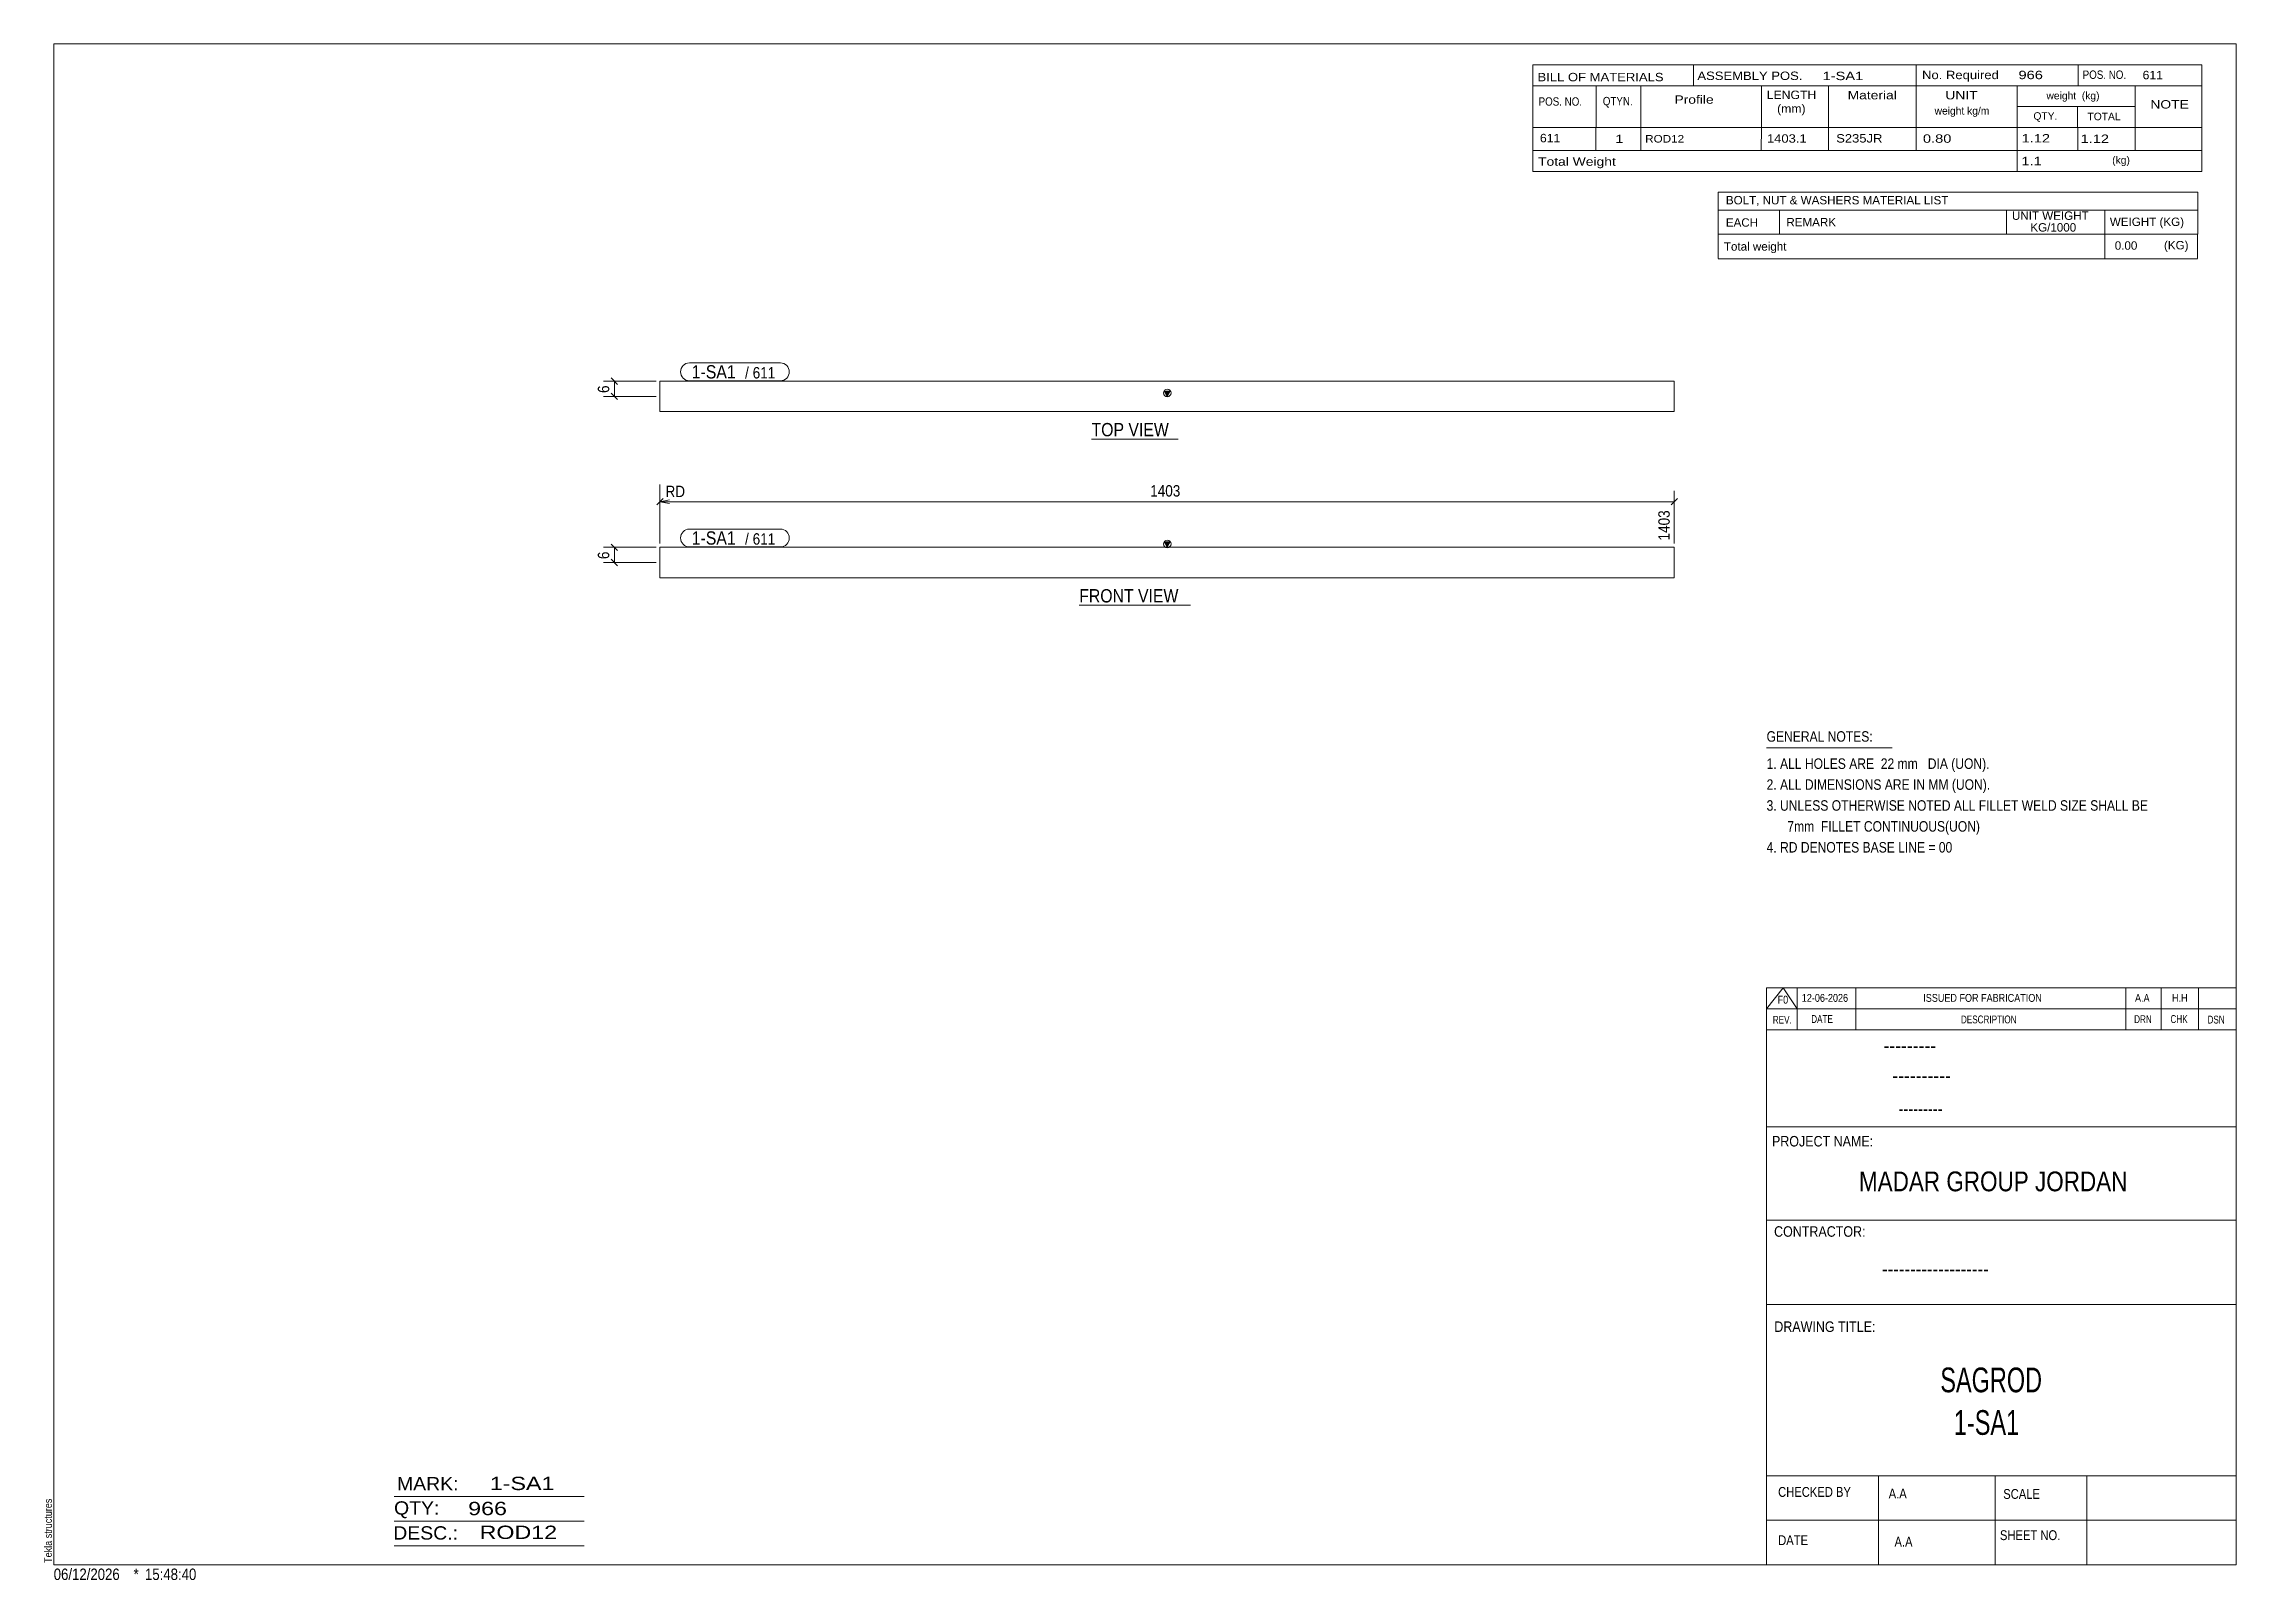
# Model space of a CAD drawing. Header units: millimetres. Extents: x 2 to 579, y 1 to 405.
import ezdxf

# ---------------------------------------------------------------- set-up
doc = ezdxf.new("R2010")
doc.units = ezdxf.units.MM
doc.linetypes.add('XKITLINE00', pattern=[0])
for name, color, linetype, lineweight in [('Dimensions', 7, 'Continuous', 0), ('DrawingSheet', 5, 'Continuous', 0), ('OtherObjectType', 7, 'Continuous', 0), ('Part', 2, 'Continuous', 0), ('PartMark', 7, 'Continuous', 0)]:
    doc.layers.add(name, color=color, linetype=linetype, lineweight=lineweight)
doc.styles.add('@ARIAL_UNICODE_MS_BOLD', font='ARIAL.TTF')
doc.styles.add('ARIAL', font='ARIAL.TTF')
doc.styles.add('ARIAL_NARROW', font='ARIALN.TTF')
doc.styles.add('COMIC_SANS_MS_BOLD', font='COMICBD.TTF')
doc.styles.add('SWIS721_EX_BT', font='ARIAL.TTF')
doc.styles.add('SWISSE', font='ARIAL.TTF')

# ---------------------------------------------------------------- blocks, each defined once
blk = doc.blocks.new('*A1')
at = {"layer": 'Part'}
blk.add_hatch(color=2, dxfattribs=at).paths.add_polyline_path([(297.07, 273.99), (298.67, 273.99), (297.87, 272.59)], flags=17)
at = {"layer": 'Part', "color": 2, "linetype": 'XKITLINE00', "lineweight": 0}
for p, q in [((164.45, 272.59), (297.78, 272.59)), ((164.45, 265.76), (164.45, 272.59)), ((297.87, 272.59), (297.07, 273.99)), ((297.07, 273.99), (298.67, 273.99)), ((298.67, 273.99), (297.87, 272.59)), ((297.88, 272.59), (431.22, 272.59)), ((431.22, 272.59), (431.22, 271.42)), ((431.22, 271.42), (431.22, 264.59)), ((164.45, 264.59), (164.45, 265.76)), ((297.78, 264.59), (164.45, 264.59)), ((431.22, 264.59), (297.88, 264.59))]:
    blk.add_line(p, q, dxfattribs=at)
blk.add_circle((297.87, 273.49), 1, dxfattribs=at)
blk = doc.blocks.new('*A2')
at = {"layer": 'Part'}
blk.add_hatch(color=2, dxfattribs=at).paths.add_polyline_path([(297.07, 313.69), (298.67, 313.69), (297.87, 312.29)], flags=17)
at = {"layer": 'Part', "color": 2, "linetype": 'XKITLINE00', "lineweight": 0}
for p, q in [((297.78, 316.29), (164.45, 316.29)), ((164.45, 316.29), (164.45, 308.29)), ((297.87, 312.29), (297.07, 313.69)), ((297.07, 313.69), (298.67, 313.69)), ((298.67, 313.69), (297.87, 312.29)), ((431.22, 316.29), (297.88, 316.29)), ((431.22, 308.29), (431.22, 316.29)), ((164.45, 308.29), (297.78, 308.29)), ((297.88, 308.29), (431.22, 308.29))]:
    blk.add_line(p, q, dxfattribs=at)
blk.add_circle((297.87, 313.19), 1, dxfattribs=at)
blk = doc.blocks.new('*A3')
at = {"layer": 'DrawingSheet', "color": 5, "linetype": 'XKITLINE00', "lineweight": 0}
for p, q in [((579, 405), (5, 405)), ((5, 405), (5, 5)), ((579, 5), (579, 405)), ((5, 5), (579, 5))]:
    blk.add_line(p, q, dxfattribs=at)
at = {"layer": 'DrawingSheet', "color": 5, "style": 'ARIAL', "width": 0.85}
blk.add_text('Tekla structures', height=2, rotation=90, dxfattribs=at).set_placement((4.5, 5.5))
blk = doc.blocks.new('*A4')
at = {"layer": 'OtherObjectType', "color": 7, "linetype": 'XKITLINE00', "lineweight": 0}
for p, q in [((442.76, 365.95), (442.75, 354.95)), ((442.76, 365.95), (568.88, 365.95)), ((568.88, 365.95), (568.88, 354.95)), ((442.75, 361.3), (568.88, 361.3)), ((458.87, 361.31), (458.87, 354.95)), ((518.57, 361.31), (518.57, 354.95)), ((544.47, 361.29), (544.47, 354.95)), ((442.77, 354.95), (568.88, 354.95)), ((442.78, 354.95), (442.78, 348.54)), ((442.85, 354.95), (568.87, 354.95)), ((544.5, 354.92), (544.5, 348.5)), ((568.87, 354.92), (568.87, 348.51)), ((442.77, 348.5), (568.87, 348.5))]:
    blk.add_line(p, q, dxfattribs=at)
at = {"layer": 'OtherObjectType', "color": 7, "style": 'ARIAL_NARROW', "width": 1.211571}
for s, p in [('BOLT, NUT & WASHERS MATERIAL LIST', (444.79, 362.79)), ('EACH', (444.78, 356.92)), ('REMARK', (460.7, 357.01)), ('UNIT WEIGHT', (520.03, 358.72)), (' KG/1000', (524.02, 355.63)), ('WEIGHT (KG)', (545.78, 357.1)), ('Total weight', (444.26, 350.62)), ('0.00', (547.07, 350.86)), ('(KG)', (560.02, 350.95))]:
    blk.add_text(s, height=2.2, dxfattribs=at).set_placement(p)
blk = doc.blocks.new('*A5')
at = {"layer": 'OtherObjectType', "color": 7, "linetype": 'XKITLINE00', "lineweight": 0}
blk.add_line((455.5, 219.82), (488.5, 219.82), dxfattribs=at)
at = {"layer": 'OtherObjectType', "color": 7, "style": 'ARIAL_NARROW', "width": 1.008832}
for s, p in [('GENERAL NOTES:', (455.5, 221.47)), ('1. ALL HOLES ARE  22 mm   DIA (UON).', (455.5, 214.32)), ('2. ALL DIMENSIONS ARE IN MM (UON).', (455.5, 208.82)), ('3. UNLESS OTHERWISE NOTED ALL FILLET WELD SIZE SHALL BE', (455.5, 203.32)), ('7mm  FILLET CONTINUOUS(UON)', (460.95, 197.82)), ('4. RD DENOTES BASE LINE = 00', (455.5, 192.32))]:
    blk.add_text(s, height=2.75, dxfattribs=at).set_placement(p)
blk = doc.blocks.new('*A6')
at = {"layer": 'OtherObjectType', "color": 7, "linetype": 'XKITLINE00', "lineweight": 0}
for p, q in [((455.5, 156.76), (579, 156.76)), ((455.5, 151.21), (459.82, 156.76)), ((455.5, 151.21), (455.5, 156.76)), ((459.82, 156.76), (463.53, 151.21)), ((463.53, 151.21), (463.53, 156.76)), ((478.97, 151.21), (478.97, 156.76)), ((549.98, 151.21), (549.98, 156.76)), ((559.24, 151.21), (559.24, 156.76)), ((569.12, 151.21), (569.12, 156.76)), ((579, 151.21), (579, 156.76)), ((455.5, 151.21), (579, 151.21)), ((455.5, 145.65), (455.5, 151.21)), ((459.21, 151.21), (579, 151.21)), ((463.53, 145.65), (463.53, 151.21)), ((478.97, 145.65), (478.97, 151.21)), ((549.98, 145.65), (549.98, 151.21)), ((559.24, 145.65), (559.24, 151.21)), ((569.12, 145.65), (569.12, 151.21)), ((579, 145.65), (579, 151.21))]:
    blk.add_line(p, q, dxfattribs=at)
at = {"layer": 'OtherObjectType', "color": 7, "style": 'ARIAL_NARROW'}
for s, height, width, p in [('F0', 2.058, 1.008832, (458.4, 152.59)), ('12-06-2026', 2.058, 1.008832, (464.76, 153.06)), ('ISSUED FOR FABRICATION', 2.0583, 1.008832, (496.71, 153.06)), ('A.A', 2.058, 1.008832, (552.4, 153.06)), ('H.H', 2.058, 1.008832, (562.13, 153.06)), ('REV.', 2.058, 0.907949, (457.13, 147.31)), ('DATE', 2.058, 0.907949, (467.23, 147.5)), ('DESCRIPTION', 2.0583, 0.907949, (506.61, 147.39)), ('DRN', 2.058, 0.907949, (552.17, 147.47)), ('CHK', 2.058, 0.907949, (561.72, 147.5)), ('DSN', 2.058, 0.907949, (571.47, 147.35))]:
    blk.add_text(s, height=height, dxfattribs=dict(at, width=width)).set_placement(p)
blk = doc.blocks.new('*A7')
at = {"layer": 'OtherObjectType', "color": 6, "linetype": 'XKITLINE00', "lineweight": 0}
for p, q in [((94.5, 23), (144.5, 23)), ((94.5, 16.5), (144.5, 16.5)), ((94.5, 10), (144.5, 10))]:
    blk.add_line(p, q, dxfattribs=at)
at = {"layer": 'OtherObjectType', "color": 6, "style": 'ARIAL_NARROW'}
for s, width, p in [('MARK:', 1.275, (95.27, 24.58)), ('1-SA1', 1.525501, (119.69, 24.65)), ('QTY:', 1.275, (94.5, 18.19)), ('966', 1.525501, (113.99, 18.05)), ('DESC.:', 1.275, (94.29, 11.63)), ('ROD12', 1.525501, (117, 11.79))]:
    blk.add_text(s, height=3.5, dxfattribs=dict(at, width=width)).set_placement(p)
blk = doc.blocks.new('*A8')
at = {"layer": 'OtherObjectType', "color": 2, "linetype": 'XKITLINE00', "lineweight": 0}
for p, q in [((455.5, 145.65), (579, 145.65)), ((455.5, 5), (455.5, 145.64)), ((578.98, 145.64), (579, 5)), ((579, 120.14), (455.5, 120.14)), ((455.5, 95.63), (579, 95.63)), ((579, 73.49), (455.5, 73.49)), ((579, 28.4), (455.5, 28.4)), ((484.94, 28.4), (484.94, 5)), ((515.62, 5), (515.62, 28.4)), ((539.75, 5), (539.75, 28.4)), ((579, 16.7), (455.5, 16.7)), ((579, 5), (455.5, 5))]:
    blk.add_line(p, q, dxfattribs=at)
at = {"layer": 'OtherObjectType', "color": 4, "style": '@ARIAL_UNICODE_MS_BOLD', "width": 0.85}
blk.add_text('---------', height=3.9, dxfattribs=at).set_placement((486.23, 139.59))
at = {"layer": 'OtherObjectType', "color": 7, "style": 'ARIAL', "width": 0.85}
for s, height, p in [('----------', 3.9, (488.56, 131.77)), ('---------', 3.25, (490.21, 123.31))]:
    blk.add_text(s, height=height, dxfattribs=at).set_placement(p)
at = {"layer": 'OtherObjectType', "color": 3, "width": 0.85}
for s, style, p in [('PROJECT NAME:', 'SWIS721_EX_BT', (456.92, 115.01)), ('CONTRACTOR:', 'SWISSE', (457.47, 91.27)), ('DRAWING TITLE:', 'SWIS721_EX_BT', (457.53, 66.24))]:
    blk.add_text(s, height=2.7618, dxfattribs=dict(at, style=style)).set_placement(p)
at = {"layer": 'OtherObjectType', "color": 7, "width": 0.85}
for s, height, p in [('MADAR GROUP JORDAN', 5.2, (479.79, 103.23)), ('CHECKED BY', 2.592, (458.53, 22.86)), ('A.A', 2.592, (487.61, 22.45)), ('SCALE', 2.592, (517.74, 22.33)), ('DATE', 2.592, (458.54, 10.16)), ('A.A', 2.592, (489.14, 9.76)), ('SHEET NO.', 2.592, (516.87, 11.49))]:
    blk.add_text(s, height=height, dxfattribs=at).set_placement(p)
at = {"layer": 'OtherObjectType', "color": 1}
for s, height, style, width, p in [('-------------------', 3.9, 'COMIC_SANS_MS_BOLD', 0.85, (485.87, 80.86)), ('SAGROD', 6.5, 'ARIAL', 0.68, (501.19, 50.37)), ('1-SA1', 6.5, 'ARIAL', 0.68, (504.76, 39.17))]:
    blk.add_text(s, height=height, dxfattribs=dict(at, style=style, width=width)).set_placement(p)
blk = doc.blocks.new('*A9')
at = {"layer": 'OtherObjectType', "color": 7, "linetype": 'XKITLINE00', "lineweight": 0}
for p, q in [((393.98, 399.5), (569.98, 399.5)), ((393.98, 399.5), (393.98, 388.5)), ((436.26, 399.42), (436.26, 393.87)), ((494.85, 394), (494.85, 399.5)), ((537.43, 393.96), (537.43, 399.42)), ((569.98, 394), (569.98, 399.5)), ((393.98, 394), (569.98, 394)), ((410.64, 394), (410.64, 383)), ((422.4, 393.98), (422.4, 383.03)), ((454.12, 393.99), (454.13, 383)), ((471.78, 393.98), (471.78, 383)), ((494.85, 393.98), (494.85, 383)), ((521.43, 394), (521.43, 383)), ((552.42, 394), (552.42, 383)), ((569.98, 394), (569.98, 388.5)), ((393.98, 388.5), (393.98, 383)), ((521.45, 388.52), (552.45, 388.52)), ((537.28, 388.52), (537.28, 383)), ((569.98, 388.5), (569.98, 383)), ((393.98, 383), (569.98, 383)), ((393.98, 383), (393.98, 376.95)), ((410.63, 383), (410.63, 376.95)), ((422.44, 382.99), (422.44, 376.95)), ((454.12, 383), (454.11, 376.95)), ((471.79, 383), (471.79, 376.95)), ((494.87, 383), (494.87, 376.95)), ((521.44, 383), (521.44, 376.95)), ((537.33, 382.95), (537.33, 376.95)), ((552.43, 383), (552.43, 376.95)), ((569.98, 383), (569.98, 376.95)), ((393.98, 376.95), (569.98, 376.95)), ((393.98, 376.95), (393.98, 371.45)), ((521.44, 376.95), (521.44, 371.45)), ((569.98, 376.95), (569.98, 371.45)), ((393.98, 371.45), (569.98, 371.45))]:
    blk.add_line(p, q, dxfattribs=at)
at = {"layer": 'OtherObjectType', "color": 7, "style": 'ARIAL_NARROW'}
for s, height, width, p in [('No. Required', 2.2, 1.36, (496.39, 395.72)), ('966', 2.2, 1.525501, (521.75, 395.72)), ('POS. NO.', 2.2, 1.02, (538.63, 395.79)), ('611', 2.2, 1.270501, (554.4, 395.69)), ('BILL OF MATERIALS', 2.2, 1.36, (395.25, 395.16)), ('ASSEMBLY POS.', 2.2, 1.36, (437.3, 395.5)), ('LENGTH', 2.2, 1.275, (455.54, 390.49)), ('1-SA1', 2.2, 1.525501, (470.23, 395.46)), ('Material', 2.2, 1.445, (476.81, 390.41)), ('UNIT', 2.2, 1.445, (502.52, 390.4)), ('weight  (kg)', 1.98, 1.19, (529.11, 390.39)), ('POS. NO.', 2.2, 1.02, (395.53, 388.74)), ('QTYN.', 2.2, 1.02, (412.42, 388.84)), ('Profile', 2.2, 1.445, (431.26, 389.25)), ('(mm)', 2.2, 1.275, (458.26, 386.86)), ('weight kg/m', 1.98, 1.19, (499.69, 386.4)), ('QTY.', 1.98, 1.19, (525.68, 385.03)), ('TOTAL', 1.98, 1.19, (539.9, 384.91)), ('NOTE', 2.2, 1.445, (556.44, 387.99)), ('611', 2.2, 1.270501, (395.89, 379.12)), ('1', 2.2, 1.525501, (415.71, 378.91)), ('ROD12', 1.98, 1.355501, (423.56, 379.04)), ('1403.1', 2.2, 1.355501, (455.59, 379.01)), ('S235JR', 2.2, 1.355501, (473.81, 379.05)), ('0.80', 2.2, 1.525501, (496.62, 378.99)), ('1.12', 2.2, 1.525501, (522.57, 379.07)), ('1.12', 2.2, 1.525501, (538.08, 378.94)), ('Total Weight', 2.2, 1.445, (395.4, 372.94)), ('1.1', 2.2, 1.525501, (522.52, 373.09)), ('(kg)', 1.98, 1.19, (546.4, 373.46))]:
    blk.add_text(s, height=height, dxfattribs=dict(at, width=width)).set_placement(p)
blk = doc.blocks.new('*A10')
at = {"layer": 'OtherObjectType', "color": 7, "style": 'ARIAL_NARROW', "width": 1.008832}
for s, p in [('06/12/2026', (4.99, 1)), ('*', (26, 1)), ('15:48:40', (29, 1))]:
    blk.add_text(s, height=3, dxfattribs=at).set_placement(p)
blk = doc.blocks.new('*A11')
at = {"layer": 'Dimensions', "color": 7, "linetype": 'XKITLINE00', "lineweight": 0}
for p, q in [((163.45, 272.59), (149.6, 272.59)), ((151.6, 273.44), (153.3, 271.74)), ((152.45, 268.59), (152.45, 272.59)), ((163.45, 268.59), (149.6, 268.59)), ((151.6, 269.44), (153.3, 267.74))]:
    blk.add_line(p, q, dxfattribs=at)
at = {"layer": 'Dimensions', "color": 3}
for p in [(152.45, 272.59), (152.45, 268.59)]:
    blk.add_point(p, dxfattribs=at)
at = {"layer": 'Dimensions', "color": 3, "style": 'ARIAL', "width": 0.85}
blk.add_text('6', height=3, rotation=90.00021, dxfattribs=at).set_placement((151.1, 269.48))
blk = doc.blocks.new('*A12')
at = {"layer": 'Dimensions', "color": 7, "linetype": 'XKITLINE00', "lineweight": 0}
for p, q in [((164.45, 273.59), (164.45, 289.09)), ((165.3, 285.44), (163.6, 283.74)), ((164.45, 273.59), (164.45, 287.44)), ((166.95, 285.09), (164.45, 284.59)), ((164.45, 284.59), (431.22, 284.59)), ((166.95, 284.09), (164.45, 284.59)), ((171.67, 284.59), (164.45, 284.59)), ((432.07, 285.44), (430.37, 283.74)), ((431.22, 273.59), (431.22, 287.44))]:
    blk.add_line(p, q, dxfattribs=at)
at = {"layer": 'Dimensions', "color": 3}
for p in [(164.45, 284.59), (431.22, 284.59)]:
    blk.add_point(p, dxfattribs=at)
at = {"layer": 'Dimensions', "color": 7}
blk.add_point((164.45, 284.59), dxfattribs=at)
at = {"layer": 'Dimensions', "color": 3, "style": 'ARIAL', "width": 0.85}
for s, p in [('RD', (165.89, 285.79)), ('1403', (293.38, 285.94))]:
    blk.add_text(s, height=3, dxfattribs=at).set_placement(p)
blk.add_text('1403', height=3, rotation=90.00021, dxfattribs=at).set_placement((430.02, 274.39))
blk = doc.blocks.new('*A13')
at = {"layer": 'PartMark', "color": 7, "linetype": 'XKITLINE00', "lineweight": 0}
for p, q in [((172.2, 277.39), (196.11, 277.39)), ((172.2, 272.69), (196.11, 272.69))]:
    blk.add_line(p, q, dxfattribs=at)
for centre, start, end in [((172.2, 275.04), 90, 270), ((196.11, 275.04), 270, 90)]:
    blk.add_arc(centre, 2.35, start, end, dxfattribs=at)
at = {"layer": 'PartMark', "color": 1, "style": 'ARIAL', "width": 0.85}
blk.add_text('1-SA1', height=3.5, dxfattribs=at).set_placement((172.8, 273.29))
at = {"layer": 'PartMark', "color": 3, "style": 'ARIAL', "width": 0.85}
for s, p in [('/', (186.82, 273.29)), ('611', (188.83, 273.29))]:
    blk.add_text(s, height=3, dxfattribs=at).set_placement(p)
blk = doc.blocks.new('*A14')
at = {"layer": 'OtherObjectType', "color": 7, "linetype": 'XKITLINE00', "lineweight": 0}
blk.add_line((274.71, 257.34), (304.01, 257.34), dxfattribs=at)
at = {"layer": 'OtherObjectType', "color": 7, "style": 'ARIAL', "width": 0.85}
blk.add_text('FRONT VIEW', height=3.5, dxfattribs=at).set_placement((274.71, 258.09))
blk = doc.blocks.new('*A15')
at = {"layer": 'Dimensions', "color": 7, "linetype": 'XKITLINE00', "lineweight": 0}
for p, q in [((151.6, 317.14), (153.3, 315.44)), ((163.45, 316.29), (149.6, 316.29)), ((163.45, 312.29), (149.6, 312.29)), ((151.6, 313.14), (153.3, 311.44)), ((152.45, 312.29), (152.45, 316.29))]:
    blk.add_line(p, q, dxfattribs=at)
at = {"layer": 'Dimensions', "color": 3}
for p in [(152.45, 316.29), (152.45, 312.29)]:
    blk.add_point(p, dxfattribs=at)
at = {"layer": 'Dimensions', "color": 3, "style": 'ARIAL', "width": 0.85}
blk.add_text('6', height=3, rotation=90.00021, dxfattribs=at).set_placement((151.1, 313.18))
blk = doc.blocks.new('*A16')
at = {"layer": 'PartMark', "color": 7, "linetype": 'XKITLINE00', "lineweight": 0}
for p, q in [((172.2, 321.09), (196.11, 321.09)), ((172.2, 316.39), (196.11, 316.39))]:
    blk.add_line(p, q, dxfattribs=at)
for centre, start, end in [((172.2, 318.74), 90, 270), ((196.11, 318.74), 270, 90)]:
    blk.add_arc(centre, 2.35, start, end, dxfattribs=at)
at = {"layer": 'PartMark', "color": 1, "style": 'ARIAL', "width": 0.85}
blk.add_text('1-SA1', height=3.5, dxfattribs=at).set_placement((172.8, 316.99))
at = {"layer": 'PartMark', "color": 3, "style": 'ARIAL', "width": 0.85}
for s, p in [('/', (186.82, 316.99)), ('611', (188.83, 316.99))]:
    blk.add_text(s, height=3, dxfattribs=at).set_placement(p)
blk = doc.blocks.new('*A17')
at = {"layer": 'OtherObjectType', "color": 7, "linetype": 'XKITLINE00', "lineweight": 0}
blk.add_line((277.95, 301.04), (300.77, 301.04), dxfattribs=at)
at = {"layer": 'OtherObjectType', "color": 7, "style": 'ARIAL', "width": 0.85}
blk.add_text('TOP VIEW', height=3.5, dxfattribs=at).set_placement((277.95, 301.79))

msp = doc.modelspace()

# ---------------------------------------------------------------- block references
at = {"lineweight": 0}
for name in ['*A3', '*A9', '*A4', '*A15', '*A16', '*A17', '*A12', '*A13', '*A11', '*A14', '*A5', '*A6', '*A8', '*A7', '*A10']:
    msp.add_blockref(name, (0, 0), dxfattribs=at)
at = {"layer": 'Part', "lineweight": 0}
for name in ['*A2', '*A1']:
    msp.add_blockref(name, (0, 0), dxfattribs=at)

doc.saveas('drawing.dxf')
